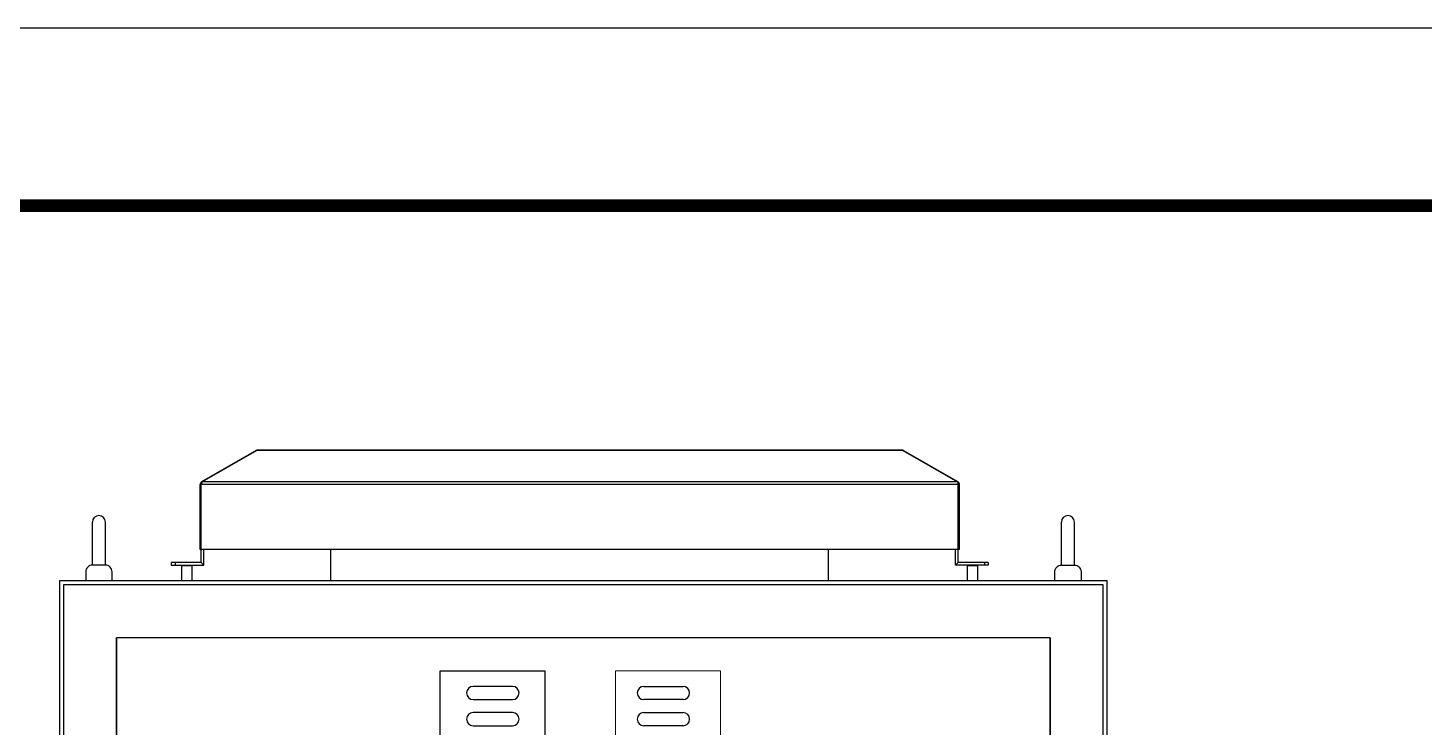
# Model space of a CAD drawing. Extents: x 81437 to 204847, y -54769 to -29444.
# Drawn here: x 87150 to 88216, y -34143 to -33609 of the extents above; entities that cross this region are included whole.
import ezdxf
from ezdxf.enums import TextEntityAlignment as Align

# ---------------------------------------------------------------- set-up
doc = ezdxf.new("R2010")
doc.units = 0
doc.header["$LTSCALE"] = 100
doc.header["$MEASUREMENT"] = 0
for name, color, linetype in [('EYEBOLT', 7, 'Continuous'), ('PANEL', 7, 'Continuous'), ('t', 1, 'Continuous')]:
    doc.layers.add(name, color=color, linetype=linetype)
doc.layers.add('细实线', color=7, linetype='Continuous', lineweight=20)
doc.styles.get("Standard").update_dxf_attribs({"font": ''})
doc.styles.add('微软雅黑', font='')
doc.styles.get('Standard').set_extended_font_data('SimSun')
doc.styles.get('微软雅黑').set_extended_font_data('Microsoft YaHei')

# ---------------------------------------------------------------- blocks, each defined once
blk = doc.blocks.new('图框')
at = {"layer": 't', "color": 7, "const_width": 9.62}
blk.add_lwpolyline([(4109.5, -3210.4), (4109.5, -58.9), (-6.2, -58.9), (-6.2, -3210.4)], close=True, dxfattribs=at)
at = {"color": 7, "style": '微软雅黑', "flags": 8}
for tag, p, height in [('DWG.NAME:', (1375.5, -2969.2), 25), ('DWG.NO.:', (3122, -3089.3), 24), ('图纸编号', (3309.2, -3111.3), 24), ('FILENO.:', (3122.5, -3165), 24), ('文档号', (3311.6, -3183), 24)]:
    blk.add_attdef(tag, p, '', height=height, dxfattribs=at)
at = {"color": 7, "style": '微软雅黑', "width": 0.8, "flags": 8}
for tag, p, height in [('PROJECTNAME:', (3119.3, -2971.7), 24), ('PROJECT_NAME', (3324.7, -2969.2), 25)]:
    blk.add_attdef(tag, p, '', height=height, dxfattribs=at)
at = {"color": 7, "style": '微软雅黑', "flags": 8}
for tag, p in [('图纸名称:', (1371.6, -3024.8)), ('项目名称', (3272.9, -3045.6))]:
    blk.add_attdef(tag, text='', height=25, dxfattribs=at).set_placement(p, align=Align.BOTTOM_LEFT)
for tag, height, width, p in [('RENLIU', 24, 0.7, (692, -3009.2)), ('SHUFENWANG', 24, 0.7, (879.6, -3009.2)), ('FANGHOU', 24, 0.7, (1063.6, -3009.2)), ('DANDANLI', 24, 0.7, (1243.9, -3009.2)), ('#10STATIONONTROLCABINETCOVER', 30, 0.6, (1771.7, -3076)), ('HANGZHOUHOLLYSYSAUTOMATIONCO.,LTD.', 24, 0.7, (2763.9, -3104.6))]:
    blk.add_attdef(tag, text='', height=height, dxfattribs=dict(at, width=width)).set_placement(p, align=Align.MIDDLE)
at = {"color": 7, "flags": 8}
blk.add_attdef('A', text='', height=23, dxfattribs=at).set_placement((53.7, -3033.7), align=Align.MIDDLE)
at = {"color": 7, "style": '微软雅黑', "flags": 8}
for tag, height, p in [('设计时间', 23, (207.7, -3033.7)), ('刘仁', 23, (692, -3061.1)), ('王姝芬', 23, (879.6, -3061.1)), ('侯方', 23, (1063.6, -3061.1)), ('李丹丹', 23, (1243.9, -3061.1)), ('PAGEXOFX', 24, (3947.6, -3097.9)), ('REV.', 24, (53.2, -3121.9)), ('DATE', 24, (202.7, -3121.9)), ('DESCRIPTION', 24, (445.6, -3121.9)), ('PREPARED', 24, (692, -3121.9)), ('CHECKED', 24, (879.6, -3121.9)), ('SIGNED', 24, (1063.6, -3121.9)), ('APPROVED', 24, (1243.9, -3121.9)), ('图纸名称', 30, (1771.7, -3153.6)), ('第几页共几页', 24, (3947.6, -3172.9))]:
    blk.add_attdef(tag, text='', height=height, dxfattribs=at).set_placement(p, align=Align.MIDDLE)

msp = doc.modelspace()

# ---------------------------------------------------------------- linework, layer by layer
at = {"color": 7, "linetype": 'Continuous'}
for p, q in [((87323.8, -33932), (87282.1, -33956.1)), ((87324.3, -33932), (87282.6, -33956.1)), ((87323.8, -33932), (87323.9, -33932.2)), ((87817.7, -33932), (87324.3, -33932)), ((87817.1, -33931.7), (87324.9, -33931.7)), ((87817.7, -33932), (87859.4, -33956.1)), ((87818.2, -33932), (87818.1, -33932.2)), ((87818.2, -33932), (87859.9, -33956.1)), ((87282.1, -33956.1), (87282.4, -33956.6)), ((87859.4, -33956.1), (87282.6, -33956.1)), ((87859.9, -33956.1), (87859.6, -33956.6)), ((87281, -34007.7), (87281, -33958)), ((87281, -33958), (87282, -33958)), ((87282, -34007.7), (87282, -33958)), ((87860, -33958), (87282, -33958)), ((87860, -34007.7), (87860, -33958)), ((87861, -33958), (87860, -33958)), ((87861, -34007.7), (87861, -33958)), ((87281, -34007.7), (87282, -34007.7)), ((87282, -34017.7), (87282, -34007.7)), ((87860, -34007.7), (87282, -34007.7)), ((87284, -34019.7), (87284, -34007.7)), ((87381, -34031.7), (87381, -34007.7)), ((87761, -34031.7), (87761, -34007.7)), ((87858, -34019.7), (87858, -34007.7)), ((87860, -34017.7), (87860, -34007.7)), ((87861, -34007.7), (87860, -34007.7)), ((87259, -34017.7), (87259, -34019.7)), ((87282, -34017.7), (87259, -34017.7)), ((87259, -34019.7), (87284, -34019.7)), ((87262, -34017.7), (87262, -34019.7)), ((87267.5, -34019.7), (87267, -34020.2)), ((87267, -34031.7), (87267, -34020.2)), ((87275, -34020.2), (87267, -34020.2)), ((87274.5, -34019.7), (87275, -34020.2)), ((87275, -34031.7), (87275, -34020.2)), ((87284, -34019.7), (87282, -34017.7)), ((87858, -34019.7), (87860, -34017.7)), ((87883, -34019.7), (87858, -34019.7)), ((87883, -34017.7), (87860, -34017.7)), ((87867.5, -34019.7), (87867, -34020.2)), ((87867, -34031.7), (87867, -34020.2)), ((87875, -34020.2), (87867, -34020.2)), ((87874.5, -34019.7), (87875, -34020.2)), ((87875, -34031.7), (87875, -34020.2)), ((87880, -34017.7), (87880, -34019.7)), ((87883, -34017.7), (87883, -34019.7)), ((87519.6, -34112.2), (87489.6, -34112.2)), ((87619.9, -34112.2), (87649.9, -34112.2)), ((87489.6, -34122.2), (87519.6, -34122.2)), ((87649.9, -34122.2), (87619.9, -34122.2)), ((87519.6, -34132.2), (87489.6, -34132.2)), ((87619.9, -34132.2), (87649.9, -34132.2)), ((87489.6, -34142.2), (87519.6, -34142.2)), ((87649.9, -34142.2), (87619.9, -34142.2))]:
    msp.add_line(p, q, dxfattribs=at)
at = {"color": 1}
msp.add_lwpolyline([(86368.2, -33609.5), (90696.5, -33609.5), (90696.5, -37039.7), (86368.2, -37039.7)], close=True, dxfattribs=at)
at = {"color": 7}
msp.add_lwpolyline([(87464.4, -34100.2), (87544.4, -34100.2), (87544.4, -35900.2), (87464.4, -35900.2)], close=True, dxfattribs=at)
at = {"color": 7, "linetype": 'Continuous'}
for centre, radius, start, end in [((87324.9, -33933.9), 2.2, 90, 120), ((87817.1, -33933.9), 2.2, 60, 90), ((87283.2, -33958), 2.2, 120, 180), ((87309.3, -33964.7), 28.1, 164.5161, 164.989), ((87832.7, -33964.7), 28.1, 15.011, 15.4839), ((87858.8, -33958), 2.2, 0, 60), ((87489.6, -34117.2), 5, 90, 270), ((87519.6, -34117.2), 5, 270, 90), ((87619.9, -34117.2), 5, 90, 270), ((87649.9, -34117.2), 5, 270, 90), ((87489.6, -34137.2), 5, 90, 270), ((87519.6, -34137.2), 5, 270, 90), ((87619.9, -34137.2), 5, 90, 270), ((87649.9, -34137.2), 5, 270, 90)]:
    msp.add_arc(centre, radius, start, end, dxfattribs=at)
for points, start_tangent, end_tangent in [([(87324.3, -33932), (87324.5, -33931.8)], (0.721412, 0.692506), (0.835895, 0.548889)), ([(87324.5, -33931.8), (87324.7, -33931.7)], (0.835895, 0.548889), (0.949224, 0.3146)), ([(87324.7, -33931.7), (87324.9, -33931.7)], (0.949224, 0.3146), (1, 0)), ([(87817.3, -33931.7), (87817.1, -33931.7)], (-0.949224, 0.3146), (-1, 0)), ([(87817.5, -33931.8), (87817.3, -33931.7)], (-0.835895, 0.548889), (-0.949224, 0.3146)), ([(87817.7, -33932), (87817.5, -33931.8)], (-0.721412, 0.692506), (-0.835895, 0.548889)), ([(87282.2, -33957.4), (87282, -33958)], (-0.259249, -0.96581), (-0.252028, -0.96772)), ([(87282.4, -33956.6), (87282.2, -33957.2)], (-0.319262, -0.947666), (-0.267211, -0.963638)), ([(87282.6, -33956.1), (87282.4, -33956.6)], (-0.461961, -0.8869), (-0.319262, -0.947666)), ([(87859.4, -33956.1), (87859.6, -33956.6)], (0.461961, -0.8869), (0.319262, -0.947666)), ([(87859.6, -33956.6), (87859.8, -33957.2)], (0.319262, -0.947666), (0.267211, -0.963638)), ([(87859.9, -33957.4), (87860, -33958)], (0.259249, -0.96581), (0.252028, -0.96772))]:
    msp.add_spline(points, degree=3, dxfattribs=dict(at, start_tangent=start_tangent, end_tangent=end_tangent))
at = {"layer": 'EYEBOLT'}
for p, q in [((87198.8, -34019.6), (87198.8, -33986.7)), ((87203.8, -33981.7), (87203.8, -33981.7)), ((87208.8, -34019.6), (87208.8, -33986.7)), ((87938.8, -34019.6), (87938.8, -33986.7)), ((87943.8, -33981.7), (87943.8, -33981.7)), ((87948.8, -34019.6), (87948.8, -33986.7))]:
    msp.add_line(p, q, dxfattribs=at)
at = {"layer": 'EYEBOLT', "color": 7}
for points in [[(87213.8, -34031.7), (87213.8, -34024.6, 0.414214), (87208.8, -34019.6), (87198.8, -34019.6, 0.414214), (87193.8, -34024.6), (87193.8, -34031.7)], [(87933.8, -34031.7), (87933.8, -34024.6, -0.414214), (87938.8, -34019.6), (87948.8, -34019.6, -0.414214), (87953.8, -34024.6), (87953.8, -34031.7)]]:
    msp.add_lwpolyline(points, format="xyb", dxfattribs=at)
at = {"layer": 'EYEBOLT'}
for centre, start, end in [((87203.8, -33986.7), 90, 180), ((87203.8, -33986.7), 0, 90), ((87943.8, -33986.7), 90, 180), ((87943.8, -33986.7), 0, 90)]:
    msp.add_arc(centre, 5, start, end, dxfattribs=at)
at = {"layer": 'PANEL', "color": 7}
for p, q in [((87973.8, -34031.7), (87173.8, -34031.7)), ((87173.8, -34031.7), (87173.8, -36031.7)), ((87973.8, -36031.7), (87973.8, -34031.7)), ((87176.8, -34034.7), (87176.8, -36028.7)), ((87970.8, -34034.7), (87176.8, -34034.7)), ((87970.8, -36028.7), (87970.8, -34034.7)), ((87930.3, -34075.2), (87217.3, -34075.2)), ((87217.3, -34075.2), (87217.3, -34461.7)), ((87217.3, -34852.7), (87217.3, -34075.2)), ((87930.3, -34852.7), (87930.3, -34075.2)), ((87930.3, -34075.2), (87930.3, -34461.7))]:
    msp.add_line(p, q, dxfattribs=at)
at = {"layer": '细实线'}
msp.add_lwpolyline([(87598.4, -34100.2), (87678.4, -34100.2), (87678.4, -35900.2), (87598.4, -35900.2)], close=True, dxfattribs=at)

# ---------------------------------------------------------------- block references
at = {"color": 1}
msp.add_blockref('图框', (86485.2, -33686.3), dxfattribs=at)

doc.saveas('drawing.dxf')
